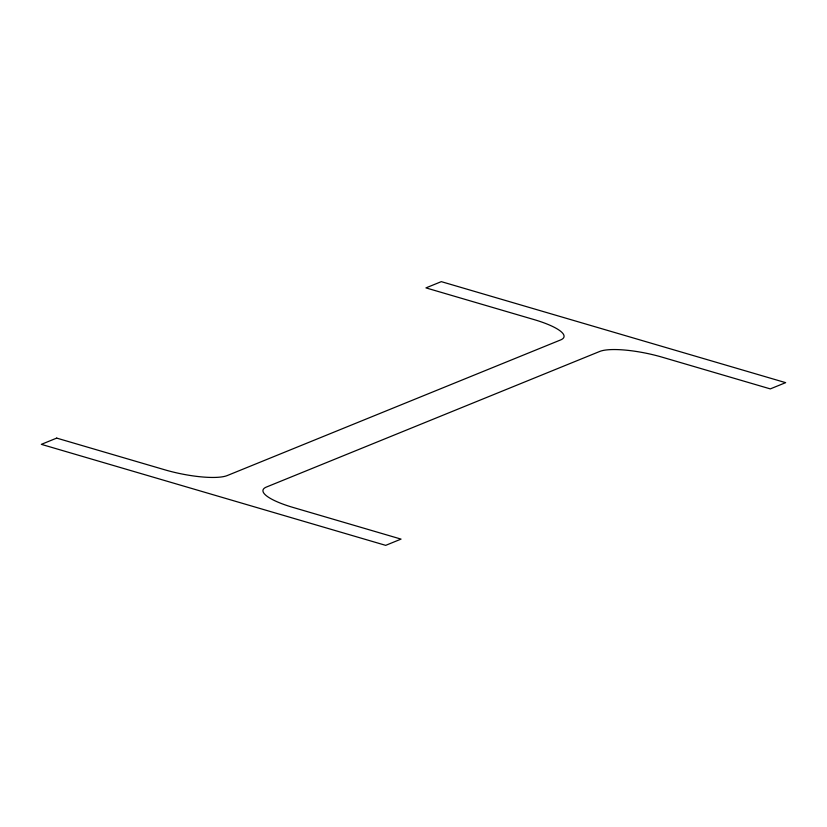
<?xml version="1.0" encoding="UTF-8"?>
<svg xmlns="http://www.w3.org/2000/svg" width="827" height="827" viewBox="0 0 827 827"><rect width="100%" height="100%" fill="white"/><g stroke="black" fill="none" stroke-linecap="round" stroke-linejoin="round"><path stroke-width="1.24" d="M56.701 438.103L41.35 444.347L385.692 545.355L401.043 539.111L293.016 507.427A49.02 11.444 11.7 0 1 266.428 487.041L599.73 351.454A49.02 11.444 11.7 0 1 662.272 357.212L770.299 388.897L785.65 382.653L441.308 281.645L425.957 287.889L533.984 319.573A49.02 11.444 11.7 0 1 560.572 339.959L227.27 475.546A49.02 11.444 11.7 0 1 164.728 469.788L56.701 438.103"/></g></svg>
